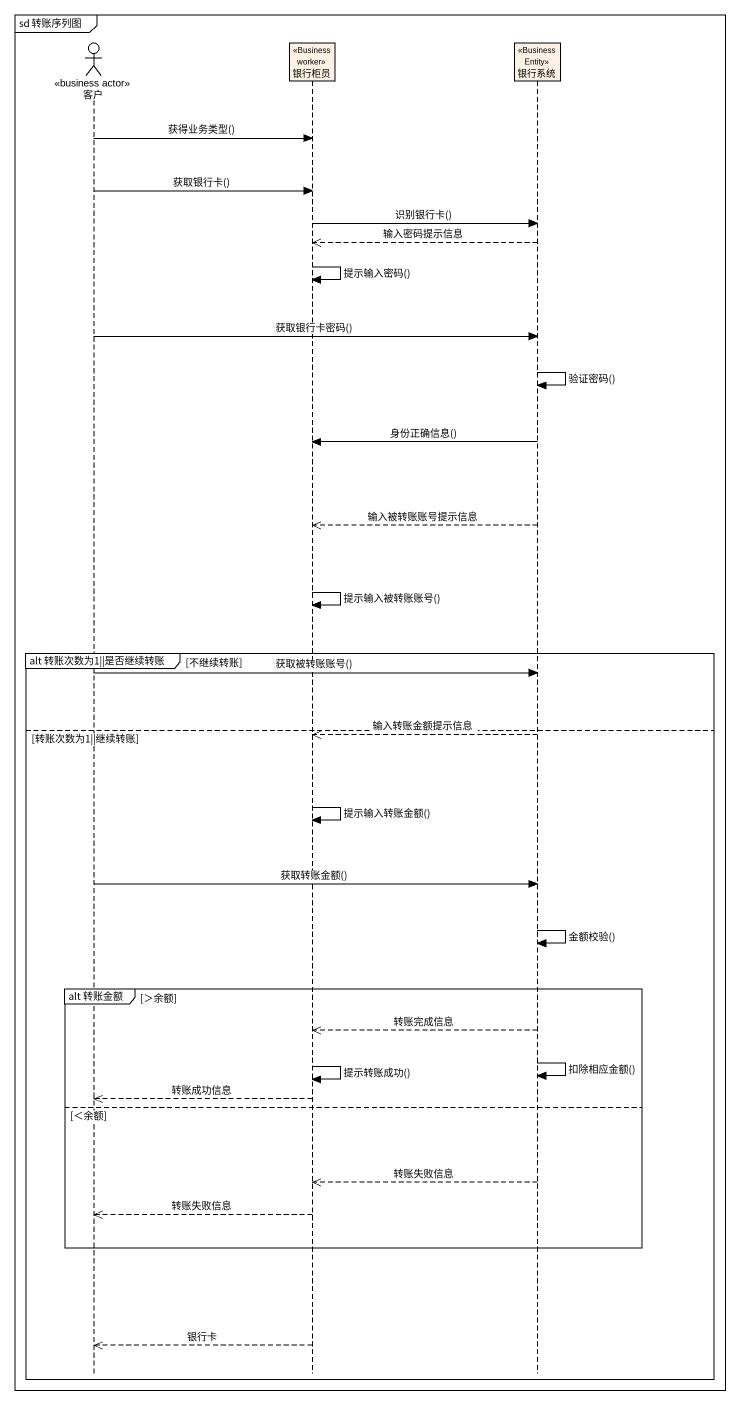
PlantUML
@startuml
mainframe sd 转账序列图
hide footbox
actor 客户 <<business actor>>
participant 银行柜员 <<Business worker>>
participant 银行系统 <<Business Entity>>

客户 -> 银行柜员 : 获得业务类型()
客户 -> 银行柜员 : 获取银行卡()
银行柜员 -> 银行系统 : 识别银行卡()
银行系统 -->> 银行柜员 : 输入密码提示信息
银行柜员 -> 银行柜员 : 提示输入密码()
客户 -> 银行系统 : 获取银行卡密码()
银行系统 -> 银行系统 : 验证密码()
银行系统 -> 银行柜员 : 身份正确信息()
银行系统 -->> 银行柜员 : 输入被转账账号提示信息
银行柜员 -> 银行柜员 : 提示输入被转账账号()
group alt 转账次数为1||是否继续转账 [不继续转账]
  客户 -> 银行系统 : 获取被转账账号()
else 转账次数为1||继续转账
  银行系统 -->> 银行柜员 : 输入转账金额提示信息
  银行柜员 -> 银行柜员 : 提示输入转账金额()
  客户 -> 银行系统 : 获取转账金额()
  银行系统 -> 银行系统 : 金额校验()
  group alt 转账金额 [＞余额]
    银行系统 -->> 银行柜员 : 转账完成信息
    银行系统 -> 银行系统 : 扣除相应金额()
    银行柜员 -> 银行柜员 : 提示转账成功()
    银行柜员 -->> 客户 : 转账成功信息
  else ＜余额
    银行系统 -->> 银行柜员 : 转账失败信息
    银行柜员 -->> 客户 : 转账失败信息
  end
  银行柜员 -->> 客户 : 银行卡
end
@enduml
